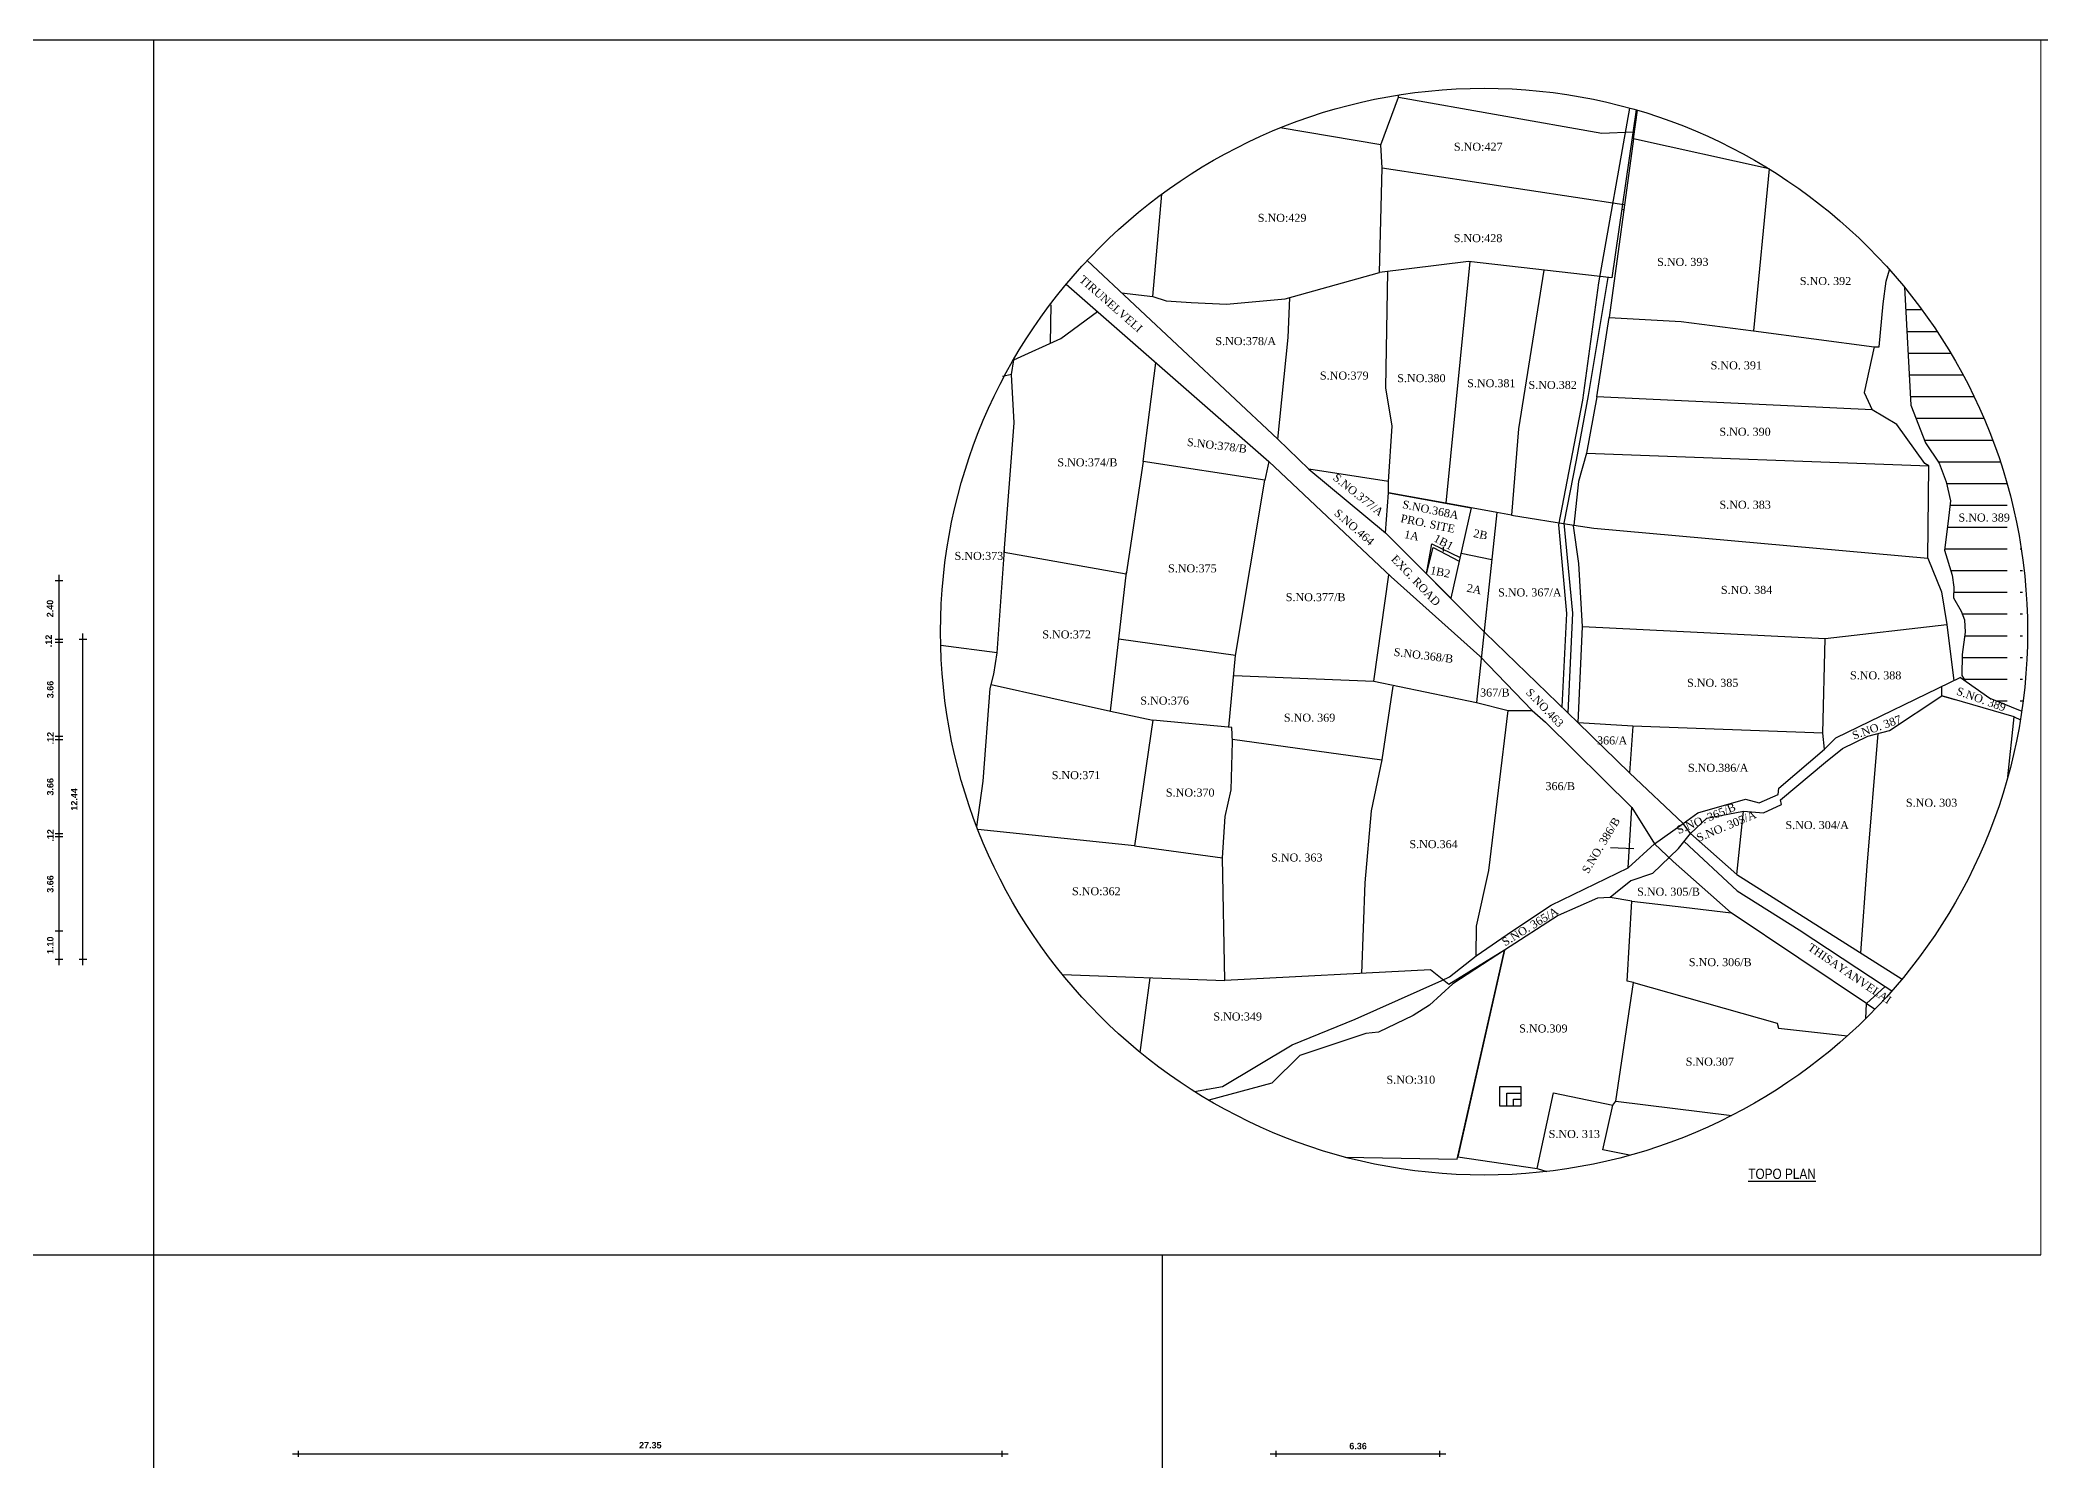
# Model space of a CAD drawing. Header units: metres. Extents: x 1336 to 1656, y -163 to -53.
# Drawn here: x 1495.9 to 1573.6, y -108.2 to -53 of the extents above; entities that cross this region are included whole.
import ezdxf
from ezdxf.enums import TextEntityAlignment as Align

# ---------------------------------------------------------------- set-up
doc = ezdxf.new("R2010")
doc.units = ezdxf.units.M
doc.header["$PDMODE"] = 3
doc.header["$PDSIZE"] = -15
doc.linetypes.add('ACAD_ISO02W100', pattern=[15, 12, -3])
doc.linetypes.add('DOTX2', pattern=[0.5, 0, -0.5])
doc.layers.add('.', color=7, linetype='Continuous')
doc.layers.add('Text', color=6, linetype='Continuous')
doc.layers.add('LOCATION_PLAN', color=7, linetype='Continuous', lineweight=0)
doc.styles.add('Ar Bold', font='arialbd.ttf')
doc.styles.get("Standard").update_dxf_attribs({"font": 'times.ttf'})
doc.styles.add('style5', font='swissc.ttf')
doc.dimstyles.new('~dimensions', dxfattribs={"dimtxt": 0.25, "dimasz": 0.17, "dimexe": 0.05, "dimexo": 0.0625, "dimgap": 0.06, "dimtad": 1, "dimzin": 4, "dimdsep": 46, "dimtxsty": 'Ar Bold', "dimcen": 0.09, "dimse1": 1, "dimse2": 1, "dimsd1": 1, "dimsd2": 1, "dimclrt": 71, "dimadec": 0, "dimazin": 0, "dimtfac": 1, "dimtix": 1, "dimtofl": 0, "dimtmove": 2, "dimatfit": 3, "dimfxl": 0, "dimtolj": 1, "dimtzin": 0, "dimarcsym": 0})

# ---------------------------------------------------------------- blocks, each defined once
blk = doc.blocks.new('*D687')
at = {"layer": 'Defpoints', "color": 0}
for p in [(1497.381, -76.3), (1497.381, -88.74), (1497.381, -88.74)]:
    blk.add_point(p, dxfattribs=at)
at = {"color": 71, "insert": (1497.195, -82.52), "char_height": 0.25, "attachment_point": 5, "rotation": 90, "style": 'Ar Bold'}
blk.add_mtext('\\A1;12.44', dxfattribs=at)
blk = doc.blocks.new('*D692')
at = {"layer": 'Defpoints', "color": 0}
for p in [(1496.453, -87.64), (1496.453, -87.64), (1496.453, -88.74)]:
    blk.add_point(p, dxfattribs=at)
at = {"color": 71, "insert": (1496.265, -88.19), "char_height": 0.25, "attachment_point": 5, "rotation": 90, "style": 'Ar Bold'}
blk.add_mtext('\\A1;1.10', dxfattribs=at)
blk = doc.blocks.new('*D1247')
at = {"layer": 'Defpoints', "color": 0}
for p in [(1496.453, -83.98), (1496.453, -83.98), (1496.453, -87.64)]:
    blk.add_point(p, dxfattribs=at)
at = {"color": 71, "insert": (1496.265, -85.81), "char_height": 0.25, "attachment_point": 5, "rotation": 90, "style": 'Ar Bold'}
blk.add_mtext('\\A1;3.66', dxfattribs=at)
blk = doc.blocks.new('*D1248')
at = {"layer": 'Defpoints', "color": 0}
for p in [(1496.453, -83.86), (1496.453, -83.86), (1496.453, -83.98)]:
    blk.add_point(p, dxfattribs=at)
at = {"color": 71, "insert": (1496.267, -83.92), "char_height": 0.25, "attachment_point": 5, "rotation": 90, "style": 'Ar Bold'}
blk.add_mtext('\\A1;.12', dxfattribs=at)
blk = doc.blocks.new('*D1249')
at = {"layer": 'Defpoints', "color": 0}
for p in [(1496.453, -80.2), (1496.453, -80.2), (1496.453, -83.86)]:
    blk.add_point(p, dxfattribs=at)
at = {"color": 71, "insert": (1496.265, -82.03), "char_height": 0.25, "attachment_point": 5, "rotation": 90, "style": 'Ar Bold'}
blk.add_mtext('\\A1;3.66', dxfattribs=at)
blk = doc.blocks.new('*D1250')
at = {"layer": 'Defpoints', "color": 0}
for p in [(1496.453, -80.08), (1496.453, -80.08), (1496.453, -80.2)]:
    blk.add_point(p, dxfattribs=at)
at = {"color": 71, "insert": (1496.267, -80.14), "char_height": 0.25, "attachment_point": 5, "rotation": 90, "style": 'Ar Bold'}
blk.add_mtext('\\A1;.12', dxfattribs=at)
blk = doc.blocks.new('*D1251')
at = {"layer": 'Defpoints', "color": 0}
for p in [(1496.753, -73.9), (1496.443, -76.3), (1496.753, -76.3)]:
    blk.add_point(p, dxfattribs=at)
at = {"color": 71, "insert": (1496.255, -75.1), "char_height": 0.25, "attachment_point": 5, "rotation": 90, "style": 'Ar Bold'}
blk.add_mtext('\\A1;2.40', dxfattribs=at)
blk = doc.blocks.new('*D1252')
at = {"layer": 'Defpoints', "color": 0}
for p in [(1496.453, -76.42), (1496.453, -76.42), (1496.453, -80.08)]:
    blk.add_point(p, dxfattribs=at)
at = {"color": 71, "insert": (1496.265, -78.25), "char_height": 0.25, "attachment_point": 5, "rotation": 90, "style": 'Ar Bold'}
blk.add_mtext('\\A1;3.66', dxfattribs=at)
blk = doc.blocks.new('*D748')
at = {"layer": 'Defpoints', "color": 0}
for p in [(1505.911, -107.699), (1533.261, -107.699), (1533.261, -107.814)]:
    blk.add_point(p, dxfattribs=at)
at = {"color": 71, "insert": (1519.586, -107.627), "char_height": 0.25, "attachment_point": 5, "style": 'Ar Bold'}
blk.add_mtext('\\A1;27.35', dxfattribs=at)
blk = doc.blocks.new('*D812')
at = {"layer": 'Defpoints', "color": 0}
for p in [(1543.916, -107.845), (1550.276, -107.845), (1550.276, -107.847)]:
    blk.add_point(p, dxfattribs=at)
at = {"color": 71, "insert": (1547.096, -107.66), "char_height": 0.25, "attachment_point": 5, "style": 'Ar Bold'}
blk.add_mtext('\\A1;6.36', dxfattribs=at)
blk = doc.blocks.new('*D686')
at = {"layer": 'Defpoints', "color": 0}
for p in [(1496.384, -76.3), (1496.647, -76.3), (1496.647, -76.42)]:
    blk.add_point(p, dxfattribs=at)
at = {"color": 71, "insert": (1496.199, -76.36), "char_height": 0.25, "attachment_point": 5, "rotation": 90, "style": 'Ar Bold'}
blk.add_mtext('\\A1;.12', dxfattribs=at)

msp = doc.modelspace()

# ---------------------------------------------------------------- hatches: boundary and pattern name
at = {"layer": '.'}
h = msp.add_hatch(dxfattribs=at)
h.set_pattern_fill('ACAD_ISO04W100', color=256, scale=0.169)
h.set_pattern_definition([(0, (-1756.3791, -227.4123), (0, 0.845), [4.056, -0.507, 0.0845, -0.507])])
h.paths.add_polyline_path([(1568.3352, -62.6111), (1568.584, -67.1966), (1569.1529, -68.6547), (1569.6865, -69.4484), (1569.9571, -70.1705), (1570.1212, -70.9138), (1570.039, -71.7104), (1569.8959, -72.8311), (1570.1853, -73.8023), (1570.2494, -74.2704), (1570.2347, -74.6793), (1570.5412, -75.2038), (1570.6634, -75.5412), (1570.6956, -76.0159), (1570.5743, -76.8817), (1570.5643, -77.7101), (1570.6912, -77.9141), (1571.6516, -78.5827), (1572.8926, -79.0923, 0.0367421), (1573.1201, -76.0002, 0.1733202)])
h.paths.add_polyline_path([(1570.3922, -78.5528), (1572.0814, -79.1584), (1572.2464, -78.6982), (1570.5572, -78.0926)], flags=9)

# ---------------------------------------------------------------- linework, layer by layer
at = {"color": 4}
for p, q in [((1500.2733, -53.0012), (1500.2733, -163.0012)), ((1422.5906, -100.2264), (1573.6412, -100.2264)), ((1539.4783, -100.2264), (1539.4783, -163.0012)), ((1505.6812, -107.9598), (1533.4912, -107.9598)), ((1505.9112, -108.0748), (1505.9112, -107.8448)), ((1533.2612, -108.0748), (1533.2612, -107.8448)), ((1543.6856, -107.9598), (1550.5056, -107.9598)), ((1543.9156, -108.0748), (1543.9156, -107.8448)), ((1550.2756, -108.0748), (1550.2756, -107.8448))]:
    msp.add_line(p, q, dxfattribs=at)
at = {"color": 7, "linetype": 'ACAD_ISO02W100', "lineweight": 25}
for p, q in [((1557.6421, -55.6439), (1556.4412, -62.4351)), ((1556.4412, -62.4351), (1555.8224, -66.9967)), ((1556.8032, -62.2269), (1556.0372, -66.8156)), ((1556.0372, -66.8156), (1555.5794, -69.333)), ((1555.8224, -66.9967), (1554.883, -71.8425)), ((1555.5794, -69.333), (1555.0968, -71.782)), ((1554.883, -71.8425), (1555.1965, -75.2902)), ((1555.0968, -71.782), (1555.4289, -75.2772)), ((1555.1965, -75.2902), (1555.0203, -78.9284)), ((1555.4289, -75.2772), (1555.2501, -79.1507))]:
    msp.add_line(p, q, dxfattribs=at)
at = {"color": 7, "lineweight": 25}
for p, q in [((1557.7963, -56.8378), (1557.9562, -55.7337)), ((1557.7963, -56.8378), (1556.8632, -63.7879)), ((1563.0736, -58.0079), (1557.7963, -56.8378)), ((1563.0736, -58.0079), (1562.4645, -64.3088)), ((1557.3884, -59.5872), (1557.4265, -59.5925)), ((1548.1798, -66.5153), (1548.259, -62.0012)), ((1551.4474, -61.6128), (1550.5039, -71.006)), ((1554.3206, -61.9423), (1553.3302, -68.1103)), ((1567.6199, -62.3783), (1567.7573, -61.9353)), ((1567.5045, -63.2553), (1567.6199, -62.3783)), ((1568.3352, -62.6111), (1568.584, -67.1966)), ((1544.3752, -64.571), (1544.4388, -63.0173)), ((1567.3502, -64.9269), (1567.5045, -63.2553)), ((1556.3785, -66.8679), (1556.8632, -63.7879)), ((1556.8632, -63.7879), (1559.6565, -63.9385)), ((1559.6565, -63.9385), (1562.4645, -64.3088)), ((1562.4645, -64.3088), (1567.1513, -64.9269)), ((1543.9759, -68.5133), (1544.3752, -64.571)), ((1567.1513, -64.9269), (1566.7735, -66.707)), ((1567.1513, -64.9269), (1567.3502, -64.9269)), ((1548.4264, -68.013), (1548.1798, -66.5153)), ((1556.3785, -66.8679), (1555.9807, -69.055)), ((1567.0769, -67.3752), (1556.3785, -66.8679)), ((1566.7735, -66.707), (1567.0769, -67.3752)), ((1568.0421, -67.9453), (1567.0769, -67.3752)), ((1568.584, -67.1966), (1569.1529, -68.6547)), ((1548.2758, -70.1686), (1548.4264, -68.013)), ((1553.3302, -68.1103), (1553.0586, -71.4753)), ((1569.1297, -69.4569), (1568.0421, -67.9453)), ((1555.9807, -69.055), (1555.6596, -70.1637)), ((1555.9807, -69.055), (1569.2769, -69.5591)), ((1569.1529, -68.6547), (1569.6865, -69.4484)), ((1548.2758, -70.1686), (1545.1885, -69.6875)), ((1569.2769, -69.5591), (1569.1297, -69.4569)), ((1569.2396, -73.1376), (1569.2769, -69.5591)), ((1569.6865, -69.4484), (1569.9571, -70.1705)), ((1548.1569, -72.1518), (1548.2758, -70.6012)), ((1548.2758, -70.6012), (1548.2758, -70.1686)), ((1548.2758, -70.6012), (1548.2758, -70.1686)), ((1550.5039, -71.006), (1548.2758, -70.6012)), ((1555.6596, -70.1637), (1555.4782, -71.8576)), ((1569.9571, -70.1705), (1570.1212, -70.9138)), ((1552.4917, -71.3669), (1550.5039, -71.006)), ((1552.4917, -71.3669), (1551.7003, -78.7509)), ((1553.0586, -71.4753), (1552.4917, -71.3669)), ((1553.0586, -71.4753), (1555.4782, -71.8576)), ((1570.1212, -70.9138), (1570.039, -71.7104)), ((1548.1569, -72.1518), (1552.0364, -76.0416)), ((1555.6829, -73.3535), (1555.4748, -71.8891)), ((1555.4782, -71.8576), (1556.2545, -71.9726)), ((1556.2545, -71.9726), (1569.2396, -73.1376)), ((1570.039, -71.7104), (1569.8959, -72.8311)), ((1569.8959, -72.8311), (1570.1853, -73.8023)), ((1555.8223, -75.8028), (1555.6829, -73.3535)), ((1569.2396, -73.1376), (1569.7753, -74.455)), ((1570.1853, -73.8023), (1570.2494, -74.2704)), ((1569.7753, -74.455), (1569.9812, -75.715)), ((1570.2494, -74.2704), (1570.2347, -74.6793)), ((1570.2347, -74.6793), (1570.5412, -75.2038)), ((1570.5412, -75.2038), (1570.6634, -75.5412)), ((1555.6557, -79.5432), (1555.8223, -75.8028)), ((1555.8223, -75.8028), (1565.2483, -76.2646)), ((1565.2483, -76.2646), (1569.9812, -75.715)), ((1569.9812, -75.715), (1570.256, -77.9109)), ((1570.6956, -76.0159), (1570.5743, -76.8817)), ((1570.6634, -75.5412), (1570.6956, -76.0159)), ((1565.1662, -79.9474), (1565.2483, -76.2646)), ((1570.5743, -76.8817), (1570.5643, -77.7101)), ((1570.5643, -77.7101), (1570.6912, -77.9141)), ((1548.4475, -78.1174), (1548.0256, -80.986)), ((1569.7924, -78.4897), (1570.296, -78.6372)), ((1551.7003, -78.7509), (1552.929, -79.0599)), ((1552.1844, -85.2883), (1552.929, -79.0599)), ((1552.929, -79.0599), (1553.8601, -79.0599)), ((1553.8601, -79.0599), (1554.3761, -79.5174)), ((1572.3514, -81.647), (1572.6001, -79.3122)), ((1572.6001, -79.3122), (1572.841, -79.4227)), ((1557.7786, -79.6695), (1555.6557, -79.5432)), ((1557.7786, -79.6695), (1557.6501, -81.4894)), ((1565.1662, -79.9474), (1557.7786, -79.6695)), ((1565.2259, -80.5732), (1565.1662, -79.9474)), ((1566.8787, -85.1203), (1567.3156, -79.9548)), ((1542.2116, -80.1793), (1548.0256, -80.986)), ((1548.0256, -80.986), (1547.6075, -82.9709)), ((1547.6075, -82.9709), (1547.3637, -85.7661)), ((1557.5971, -85.1859), (1557.7429, -82.8387)), ((1561.8134, -85.4333), (1562.0822, -82.9724)), ((1551.7024, -87.4519), (1552.1844, -85.2883)), ((1566.638, -88.4905), (1566.8787, -85.1203)), ((1547.3637, -85.7661), (1547.2272, -89.29)), ((1557.7327, -86.4726), (1556.8945, -86.3329)), ((1557.5622, -89.5854), (1557.7327, -86.4726)), ((1557.7327, -86.4726), (1559.7542, -86.7045)), ((1559.7542, -86.7045), (1561.5989, -86.9265)), ((1551.6851, -88.605), (1551.7024, -87.4519)), ((1552.7939, -88.3864), (1550.975, -96.4148)), ((1557.1167, -94.2442), (1557.8085, -89.6409)), ((1557.8085, -89.6409), (1557.5622, -89.5854)), ((1557.8085, -89.6409), (1563.3926, -91.2243)), ((1566.8554, -90.4499), (1567.5823, -89.7947)), ((1567.5823, -89.7947), (1567.8463, -89.9646)), ((1566.8372, -91.0328), (1566.8554, -90.4499)), ((1566.8554, -90.4499), (1567.1936, -90.6723)), ((1563.3926, -91.2243), (1563.4392, -91.418)), ((1563.4392, -91.418), (1566.1213, -91.7073)), ((1541.2023, -93.7882), (1541.2142, -93.7879)), ((1554.0545, -96.8709), (1554.6877, -93.9257)), ((1554.6877, -93.9257), (1556.9998, -94.4114)), ((1556.6076, -96.1366), (1556.9998, -94.4114)), ((1556.9998, -94.4114), (1557.1167, -94.2442)), ((1557.1167, -94.2442), (1561.6211, -94.8046)), ((1550.9736, -96.4148), (1550.975, -96.4148)), ((1550.975, -96.4148), (1554.0545, -96.8709)), ((1557.6523, -96.3536), (1556.6076, -96.1366)), ((1554.0545, -96.8709), (1554.4337, -96.984))]:
    msp.add_line(p, q, dxfattribs=at)
at = {"color": 1, "lineweight": 25}
for p, q in [((1536.5626, -61.5744), (1543.9759, -68.5133)), ((1535.7522, -62.4933), (1543.6326, -69.3914)), ((1545.1885, -69.6875), (1543.9759, -68.5133)), ((1543.6326, -69.3914), (1548.3804, -73.8737)), ((1545.1885, -69.6875), (1548.1569, -72.1518)), ((1551.8347, -76.9511), (1548.3804, -73.8737)), ((1552.0364, -76.0416), (1555.6557, -79.5432)), ((1553.8601, -79.0599), (1551.8347, -76.9511)), ((1570.5101, -77.788), (1565.6553, -80.1359)), ((1567.7477, -79.8404), (1569.7924, -78.4897)), ((1569.7924, -78.4897), (1569.7924, -78.1351)), ((1572.6001, -79.3122), (1569.7924, -78.4897)), ((1570.5101, -77.788), (1571.6516, -78.5827)), ((1571.6516, -78.5827), (1572.8926, -79.0923)), ((1554.3761, -79.5174), (1557.7429, -82.8387)), ((1555.6557, -79.5432), (1557.6501, -81.4894)), ((1565.9253, -80.5382), (1566.9064, -80.0631)), ((1566.9064, -80.0631), (1567.7477, -79.8404)), ((1563.4547, -82.0868), (1565.2259, -80.5732)), ((1565.2259, -80.5732), (1565.6553, -80.1359)), ((1565.2633, -81.0768), (1565.9253, -80.5382)), ((1557.6501, -81.4894), (1559.7326, -83.4532)), ((1563.513, -82.5319), (1565.2633, -81.0768)), ((1562.6825, -82.6549), (1563.43, -82.3346)), ((1563.43, -82.3346), (1563.4547, -82.0868)), ((1557.7429, -82.8387), (1558.6175, -84.2492)), ((1559.7326, -83.4532), (1560.3044, -83.0456)), ((1560.3044, -83.0456), (1562.1568, -82.5155)), ((1560.6559, -83.2482), (1562.0822, -82.9724)), ((1562.0822, -82.9724), (1562.857, -83.0396)), ((1562.0822, -82.9724), (1562.857, -83.0396)), ((1562.1568, -82.5155), (1562.6825, -82.6549)), ((1562.8564, -83.0396), (1563.5506, -82.7225)), ((1562.857, -83.0396), (1563.5506, -82.7225)), ((1563.5506, -82.7225), (1563.513, -82.5319)), ((1563.5506, -82.7225), (1563.513, -82.5319)), ((1558.6175, -84.2492), (1559.7326, -83.4532)), ((1559.5577, -84.4261), (1560.0237, -83.8499)), ((1560.0237, -83.8499), (1559.7326, -83.4532)), ((1560.0237, -83.8499), (1560.6559, -83.2482)), ((1560.0237, -83.8499), (1560.6559, -83.2482)), ((1560.0237, -83.8499), (1561.8134, -85.4333)), ((1557.5971, -85.1859), (1558.6175, -84.2492)), ((1559.5577, -84.4261), (1558.5475, -85.406)), ((1559.35, -84.93), (1558.6175, -84.2492)), ((1561.8294, -86.0699), (1559.7733, -84.1591)), ((1554.5979, -86.6283), (1557.5971, -85.1859)), ((1558.5475, -85.406), (1557.7031, -85.692)), ((1561.5989, -86.9265), (1559.35, -84.93)), ((1561.8134, -85.4333), (1568.2394, -89.5052)), ((1557.1062, -86.1598), (1556.8945, -86.3329)), ((1557.7031, -85.692), (1557.1062, -86.1598)), ((1561.8294, -86.0699), (1564.2465, -87.5914)), ((1554.8688, -87.029), (1552.7939, -88.3864)), ((1553.098, -87.6338), (1554.5979, -86.6283)), ((1556.409, -86.3613), (1554.8688, -87.029)), ((1556.8945, -86.3329), (1556.409, -86.3613)), ((1566.8554, -90.4499), (1561.5989, -86.9265)), ((1551.6851, -88.605), (1553.098, -87.6338)), ((1564.2465, -87.5914), (1567.5823, -89.7947)), ((1550.6473, -89.4135), (1551.6851, -88.605)), ((1552.7939, -88.3864), (1550.7774, -89.6895)), ((1550.3542, -89.5608), (1550.6473, -89.4135)), ((1546.9783, -91.0609), (1550.3542, -89.5608)), ((1550.7774, -89.6895), (1549.877, -90.5208)), ((1549.2389, -90.9191), (1547.8868, -91.5674)), ((1549.877, -90.5208), (1549.2389, -90.9191)), ((1544.5328, -92.0653), (1546.9783, -91.0609)), ((1547.4035, -91.6224), (1544.8352, -92.4694)), ((1547.8868, -91.5674), (1547.4035, -91.6224)), ((1541.8239, -93.6773), (1544.5328, -92.0653)), ((1544.8352, -92.4694), (1543.7386, -93.5547)), ((1540.7359, -93.8746), (1541.8239, -93.6773)), ((1543.7386, -93.5547), (1541.2906, -94.2123))]:
    msp.add_line(p, q, dxfattribs=at)
for p, q in [((1549.7509, -73.75), (1550.0163, -72.7335)), ((1549.7526, -73.7517), (1549.9621, -72.5809)), ((1549.9621, -72.5809), (1551.0605, -73.1118)), ((1550.0163, -72.7335), (1551.0283, -73.2536)), ((1551.0986, -72.9438), (1552.2956, -73.1964)), ((1496.6027, -88.97), (1496.6027, -73.79)), ((1496.7527, -74.02), (1496.4527, -74.02)), ((1496.7527, -74.02), (1496.4527, -74.02)), ((1497.5308, -88.97), (1497.5308, -76.07)), ((1496.7527, -76.3), (1496.4527, -76.3)), ((1496.7527, -76.42), (1496.4527, -76.42)), ((1497.6808, -76.3), (1497.3808, -76.3)), ((1496.7527, -80.08), (1496.4527, -80.08)), ((1496.7527, -80.2), (1496.4527, -80.2)), ((1496.7527, -83.86), (1496.4527, -83.86)), ((1496.7527, -83.98), (1496.4527, -83.98)), ((1496.7527, -87.64), (1496.4527, -87.64)), ((1496.7527, -88.74), (1496.4527, -88.74)), ((1497.6808, -88.74), (1497.3808, -88.74))]:
    msp.add_line(p, q)
at = {"color": 5}
msp.add_lwpolyline([(1336.0655, -163.0012), (1616.2998, -163.0012), (1616.2998, -53.0012), (1336.0655, -53.0012)], close=True, dxfattribs=at)
at = {"color": 7, "lineweight": 25}
for points in [[(1548.0319, -57.9708), (1547.9846, -57.0727), (1548.662, -55.2291), (1548.6818, -55.1366)], [(1557.8999, -55.7172), (1556.9562, -62.2445), (1551.3852, -61.6057), (1547.9336, -62.0424), (1548.0319, -57.9708), (1557.4254, -59.4008)], [(1548.662, -55.2291), (1556.5742, -56.6181), (1557.7772, -56.566)], [(1547.9846, -57.0727), (1544.0738, -56.4166)], [(1537.9001, -62.8277), (1537.9001, -62.8277), (1539.124, -62.9699), (1539.4676, -58.9906)], [(1539.124, -62.9699), (1539.6332, -63.1387), (1540.6122, -63.2), (1541.9829, -63.2691), (1544.2648, -63.0658), (1547.9336, -62.0424)], [(1538.7428, -69.3802), (1538.0867, -73.7658), (1533.3427, -72.9163), (1533.7266, -67.8787), (1533.62, -66.0088), (1533.7205, -65.4289), (1535.5441, -64.6018), (1536.9628, -63.553)], [(1535.1496, -63.2965), (1535.1268, -64.791)], [(1533.62, -66.0088), (1533.2735, -66.0755)], [(1543.6326, -69.3914), (1543.4712, -70.1113), (1538.7428, -69.3802), (1539.2394, -65.5459)], [(1542.3377, -76.9318), (1543.4712, -70.1113)], [(1533.0702, -76.818), (1533.3489, -72.8358)], [(1532.8339, -78.0503), (1537.4773, -79.0969), (1538.0993, -73.6812)], [(1542.2647, -77.7086), (1547.7039, -77.92), (1548.2935, -73.7968)], [(1532.2775, -83.5818), (1532.5243, -81.8151), (1532.7944, -78.2069), (1532.9347, -77.6502), (1533.0702, -76.818), (1530.8768, -76.5331)], [(1542.0769, -79.7087), (1542.3377, -76.9318), (1537.7989, -76.2965)], [(1547.7039, -77.92), (1551.7003, -78.7509)], [(1537.4773, -79.0969), (1539.1195, -79.4357), (1538.4013, -84.3293), (1532.3188, -83.6883)], [(1538.4013, -84.3293), (1541.831, -84.7883), (1541.9317, -83.1901), (1542.1605, -82.1522), (1542.2162, -80.2769), (1542.19, -79.7191), (1539.1195, -79.4357)], [(1535.6035, -89.3261), (1541.9233, -89.5646), (1541.831, -84.7883)], [(1546.5895, -96.4219), (1550.9518, -96.5113), (1552.7939, -88.3864), (1550.6246, -89.7191), (1549.909, -89.1512), (1541.9233, -89.5646)], [(1538.622, -92.3533), (1539.0109, -89.4547)]]:
    msp.add_lwpolyline(points, dxfattribs=at)
at = {"color": 5}
msp.add_lwpolyline([(1548.1569, -72.1518), (1548.2758, -70.6012), (1551.4978, -71.1865), (1550.6995, -74.7011), (1548.1569, -72.1518)], dxfattribs=at)
at = {"color": 1, "lineweight": -2}
msp.add_lwpolyline([(1550.814, -78.509), (1550.814, -78.509)], dxfattribs=at)
at = {"color": 1, "lineweight": 25}
for points in [[(1552.6118, -93.6742), (1553.4226, -93.6742), (1553.4226, -94.4488), (1552.6118, -94.4488)], [(1553.4226, -94.4488), (1552.8821, -94.4488), (1552.8821, -93.9341), (1553.4226, -93.9341)], [(1553.4226, -94.4488), (1553.1423, -94.4488), (1553.1423, -94.1739), (1553.4226, -94.1739)]]:
    msp.add_lwpolyline(points, close=True, dxfattribs=at)
at = {"color": 7, "lineweight": 25}
msp.add_circle((1551.9951, -76.0002), 21.125, dxfattribs=at)
at = {"layer": 'LOCATION_PLAN', "color": 7}
msp.add_lwpolyline([(1500.2733, -53.0012), (1573.6412, -53.0012), (1573.6412, -100.2264), (1500.2733, -100.2264)], close=True, dxfattribs=at)

# ---------------------------------------------------------------- texts
at = {"lineweight": -2}
for s, p in [('S.NO:427', (1550.8222, -57.3052)), ('S.NO:429', (1543.1985, -60.0687)), ('S.NO:428', (1550.8139, -60.8592)), ('S.NO:378/A', (1541.5484, -64.8603)), ('S.NO:379', (1545.6141, -66.2)), ('S.NO:374/B', (1535.4076, -69.5748)), ('S.NO:373', (1531.4135, -73.21)), ('S.NO:375', (1539.709, -73.6954)), ('S.NO:372', (1534.8224, -76.2624)), ('S.NO:376', (1538.6317, -78.8341)), ('S.NO:371', (1535.1885, -81.733)), ('S.NO:370', (1539.6263, -82.4093)), ('S.NO:362', (1535.9765, -86.2451)), ('S.NO:349', (1541.4706, -91.1148)), ('S.NO:310', (1548.2022, -93.5723))]:
    msp.add_text(s, height=0.31096, dxfattribs=at).set_placement(p)
at = {"lineweight": 25}
for s, p in [('S.NO. 392', (1565.2657, -62.5254)), ('S.NO. 389', (1571.4329, -71.7189)), ('S.NO. 388', (1567.2155, -77.8541)), ('S.NO.386/A', (1561.0938, -81.4472)), ('S.NO. 303', (1569.3892, -82.805)), ('S.NO. 304/A', (1564.9408, -83.6726)), ('S.NO. 305/B', (1559.1622, -86.2626))]:
    msp.add_text(s, height=0.31096, dxfattribs=at).set_placement(p, align=Align.CENTER)
at = {"lineweight": -2}
msp.add_text('S.NO:378/B', height=0.31096, rotation=353.186137, dxfattribs=at).set_placement((1540.4347, -68.776))
at = {"lineweight": 25}
for s, rotation, p in [('S.NO. 389', 340.275678, (1571.2669, -78.7719)), ('S.NO. 387', 19.64189, (1567.3095, -79.8632)), ('S.NO. 365/B', 22.609014, (1560.6821, -83.4033)), ('S.NO. 305/A', 22.609014, (1561.4693, -83.7012)), ('S.NO. 386/B', 59.019709, (1556.669, -84.3843)), ('S.NO. 365/A', 31.471685, (1553.8634, -87.5929))]:
    msp.add_text(s, height=0.31096, rotation=rotation, dxfattribs=at).set_placement(p, align=Align.CENTER)
at = {"linetype": 'DOTX2', "lineweight": 140, "ltscale": 40}
for s, p in [('S.NO. 363', (1544.7152, -84.9351)), ('S.NO. 306/B', (1561.1744, -89.0026)), ('S.NO.309', (1554.2986, -91.5802))]:
    msp.add_text(s, height=0.31096, dxfattribs=at).set_placement(p, align=Align.CENTER)
at = {"style": 'style5'}
msp.add_text('%%UTOPO PLAN', height=0.4, dxfattribs=at).set_placement((1562.2639, -97.2749))
at = {"layer": 'Text'}
for s, rotation, p in [('TIRUNELVELI', 318.832602, (1537.3888, -63.3753)), ('S.NO.377/A', 321.487998, (1547.0105, -70.7994)), ('S.NO.464', 318.832602, (1546.8455, -72.0533)), ('PRO. SITE', 348.480177, (1549.7773, -71.9506)), ('S.NO.368A', 348.480177, (1549.8849, -71.4132)), ('1A', 348.480177, (1549.1505, -72.4112)), ('1B1', 331.683731, (1550.3476, -72.6576)), ('2B', 348.480177, (1551.8257, -72.3728)), ('EXG. ROAD', 313.701681, (1549.2315, -74.1167)), ('1B2', 348.480177, (1550.2612, -73.8335)), ('2A', 348.480177, (1551.5796, -74.4961)), ('S.NO.368/B', 353.073648, (1549.6223, -77.076)), ('S.NO.463', 313.701681, (1554.2441, -79.0633)), ('THISAYANVELAI', 325.769109, (1566.1184, -89.4194))]:
    msp.add_text(s, height=0.31096, rotation=rotation, dxfattribs=at).set_placement(p, align=Align.CENTER)
for s, p in [('S.NO. 393', (1559.718, -61.7811)), ('S.NO.380', (1549.5591, -66.3005)), ('S.NO. 391', (1561.7987, -65.8038)), ('S.NO.381', (1552.2764, -66.4964)), ('S.NO.382', (1554.6604, -66.5641)), ('S.NO. 390', (1562.1377, -68.3836)), ('S.NO. 383', (1562.1428, -71.2206)), ('S.NO.377/B', (1545.4463, -74.8141)), ('S.NO. 367/A', (1553.7714, -74.6296)), ('S.NO. 384', (1562.1987, -74.5307)), ('367/B', (1552.4128, -78.5216)), ('S.NO. 385', (1560.8808, -78.1424)), ('S.NO. 369', (1545.2114, -79.4986)), ('366/A', (1556.9719, -80.3837)), ('366/B', (1554.9549, -82.1598)), ('S.NO.364', (1550.0297, -84.4143)), ('S.NO.307', (1560.77, -92.8697)), ('S.NO. 313', (1555.5028, -95.6814))]:
    msp.add_text(s, height=0.31096, dxfattribs=at).set_placement(p, align=Align.CENTER)

# ---------------------------------------------------------------- dimensions: what is measured, and where the dimension line sits
at = {"color": 64}
for base, p1, p2, picture, middle in [((1496.4428, -76.3), (1496.7527, -73.9), (1496.7527, -76.3), '*D1251', (1496.2551, -75.1)), ((1496.3844, -76.3), (1496.6469, -76.42), (1496.6469, -76.3), '*D686', (1496.1989, -76.36))]:
    dim = msp.add_linear_dim(base=base, p1=p1, p2=p2, angle=90, dimstyle='~dimensions', override={"dimfxl": 0.25, "dimfxlon": 1, "dimarcsym": 1}, dxfattribs=at)
    dim.commit()
    dim.dimension.update_dxf_attribs({"geometry": picture, "text_midpoint": middle})
for base, p1, p2, picture, middle in [((1496.4527, -76.42), (1496.4527, -80.08), (1496.4527, -76.42), '*D1252', (1496.265, -78.25)), ((1496.4527, -80.08), (1496.4527, -80.2), (1496.4527, -80.08), '*D1250', (1496.2672, -80.14)), ((1496.4527, -80.2), (1496.4527, -83.86), (1496.4527, -80.2), '*D1249', (1496.265, -82.03)), ((1496.4527, -83.98), (1496.4527, -87.64), (1496.4527, -83.98), '*D1247', (1496.265, -85.81)), ((1496.4527, -83.86), (1496.4527, -83.98), (1496.4527, -83.86), '*D1248', (1496.2672, -83.92))]:
    dim = msp.add_linear_dim(base=base, p1=p1, p2=p2, angle=270, dimstyle='~dimensions', override={"dimfxlon": 1, "dimarcsym": 2})
    dim.commit()
    dim.dimension.update_dxf_attribs({"geometry": picture, "text_midpoint": middle})
for p1, p2, picture, middle in [((1497.3808, -76.3), (1497.3808, -88.74), '*D687', (1497.1953, -82.52)), ((1496.4527, -88.74), (1496.4527, -87.64), '*D692', (1496.265, -88.19))]:
    dim = msp.add_aligned_dim(p1=p1, p2=p2, distance=0, dimstyle='~dimensions', override={"dimfxlon": 1, "dimarcsym": 2})
    dim.commit()
    dim.dimension.update_dxf_attribs({"geometry": picture, "text_midpoint": middle})
for base, p1, p2, picture, middle in [((1533.2612, -107.8144), (1505.9112, -107.6994), (1533.2612, -107.6994), '*D748', (1519.5862, -107.6267)), ((1550.2756, -107.8472), (1543.9156, -107.8448), (1550.2756, -107.8448), '*D812', (1547.0956, -107.6596))]:
    dim = msp.add_linear_dim(base=base, p1=p1, p2=p2, dimstyle='~dimensions')
    dim.commit()
    dim.dimension.update_dxf_attribs({"geometry": picture, "text_midpoint": middle})

# ---------------------------------------------------------------- leaders
msp.add_leader([(1550.4124, -72.8823), (1550.4165, -72.7239)], dimstyle='~dimensions', override={"dimgap": 0.06, "dimtad": 0})
at = {"color": 4}
msp.add_leader([(1557.8159, -84.4357), (1556.9092, -84.4015)], dimstyle='~dimensions', override={"dimgap": 0.06, "dimtad": 0}, dxfattribs=at)

doc.saveas('drawing.dxf')
